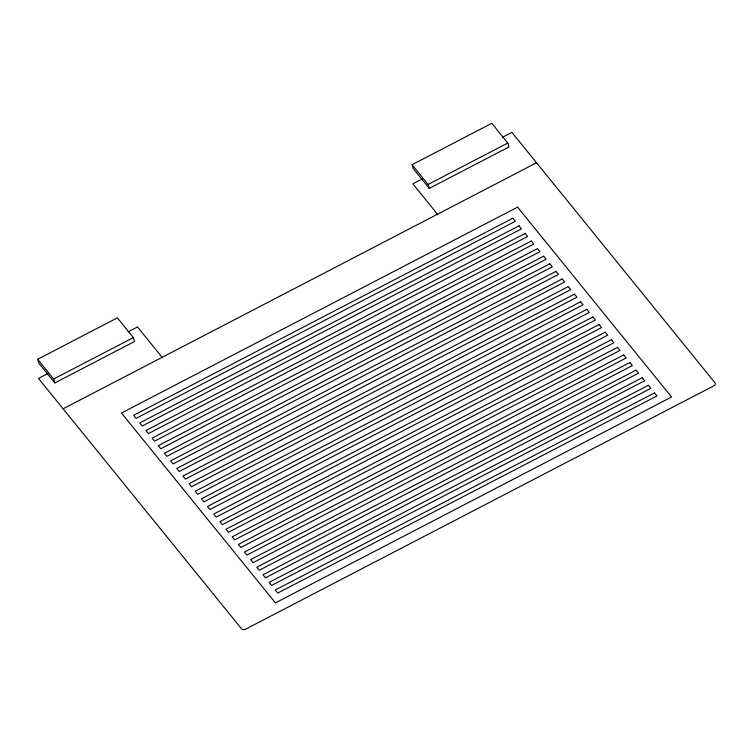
<?xml version="1.0" encoding="UTF-8"?>
<svg xmlns="http://www.w3.org/2000/svg" width="753" height="753" viewBox="0 0 753 753"><rect width="100%" height="100%" fill="white"/><g stroke="black" fill="none" stroke-linecap="round" stroke-linejoin="round"><path stroke-width="1.13" d="M37.65 359.266L117.364 317.841L133.375 337.589L134.561 341.495L54.856 382.919L38.836 363.172L37.65 359.266L53.661 379.013L54.856 382.919M412.07 164.719L491.784 123.294L507.795 143.042L508.981 146.948L429.276 188.372L413.256 168.634L412.07 164.719L428.09 184.466L429.276 188.372M47.844 373.544L38.459 378.42L241.544 628.821A3.53 2.391 -16.9 0 0 242.457 629.48L244.377 629.64A2.475 1.675 -16.9 0 0 245.365 629.301L713.966 385.762A2.475 1.675 -16.9 0 0 714.757 385.178L715.35 383.71A3.53 2.391 -16.9 0 0 714.974 382.778L511.889 132.377L502.515 137.253M128.114 331.828L137.498 326.953L162.13 357.336M422.235 178.969L412.86 183.845L437.493 214.228M53.661 379.013L133.375 337.589M428.09 184.466L507.795 143.042M63.101 408.804L536.531 162.761M517.593 207.141L121.459 413.021L275.438 602.88L671.572 397L517.593 207.141M512.859 218.238L133.629 415.327L136.095 418.367L515.325 221.278L512.859 218.238M519.015 225.834L139.785 422.922L142.251 425.963L521.481 228.874L519.015 225.834M525.18 233.43L145.95 430.518L148.416 433.549L527.637 236.47L525.18 233.43M531.336 241.026L152.106 438.114L154.572 441.145L533.802 244.066L531.336 241.026M537.491 248.622L158.271 445.701L160.728 448.741L539.957 251.653L537.491 248.622M543.657 256.208L164.427 453.297L166.893 456.337L546.113 259.248L543.657 256.208M549.812 263.804L170.583 460.892L173.049 463.933L552.278 266.844L549.812 263.804M555.968 271.4L176.748 468.488L179.205 471.529L558.434 274.44L555.968 271.4M562.133 278.996L182.904 476.084L185.37 479.115L564.599 282.036L562.133 278.996M568.289 286.592L189.059 483.68L191.526 486.711L570.755 289.632L568.289 286.592M574.454 294.188L195.225 491.267L197.681 494.307L576.911 297.219L574.454 294.188M580.61 301.774L201.38 498.863L203.847 501.903L583.076 304.814L580.61 301.774M586.766 309.37L207.536 506.458L210.002 509.499L589.232 312.41L586.766 309.37M592.931 316.966L213.701 514.054L216.167 517.095L595.388 320.006L592.931 316.966M599.087 324.562L219.857 521.65L222.323 524.681L601.553 327.602L599.087 324.562M605.243 332.158L226.022 529.246L228.479 532.277L607.709 335.198L605.243 332.158M611.408 339.754L232.178 536.833L234.644 539.873L613.864 342.784L611.408 339.754M617.564 347.34L238.334 544.428L240.8 547.469L620.03 350.38L617.564 347.34M623.719 354.936L244.499 552.024L246.956 555.065L626.185 357.976L623.719 354.936M629.885 362.532L250.655 559.62L253.121 562.66L632.351 365.572L629.885 362.532M636.04 370.128L256.811 567.216L259.277 570.247L638.506 373.168L636.04 370.128M642.205 377.724L262.976 574.812L265.442 577.843L644.662 380.764L642.205 377.724M648.361 385.32L269.132 582.398L271.598 585.439L650.827 388.35L648.361 385.32M654.517 392.906L275.297 589.994L277.753 593.035L656.983 395.946L654.517 392.906"/></g></svg>
